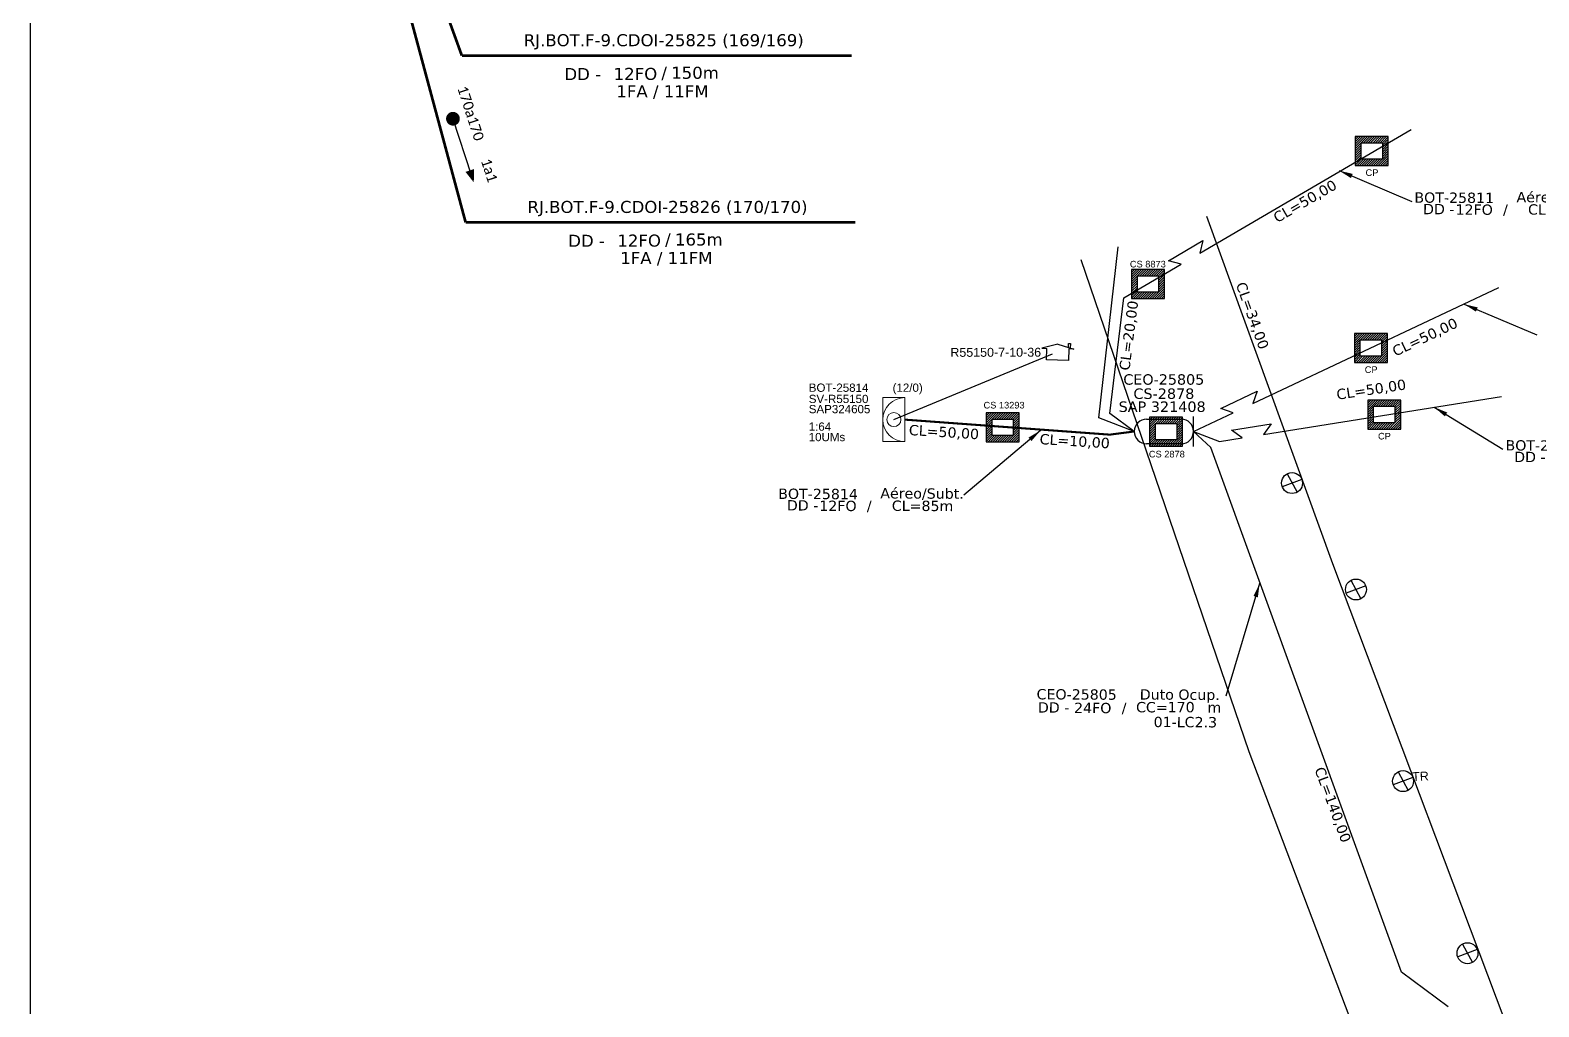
# Model space of a CAD drawing. Extents: x -89 to 749, y 705 to 1299.
# Drawn here: x -89.3 to 129.8, y 1002.3 to 1144.2 of the extents above; entities that cross this region are included whole.
import ezdxf
from ezdxf.enums import TextEntityAlignment as Align

# ---------------------------------------------------------------- set-up
doc = ezdxf.new("R2010")
doc.units = 0
for name, color, linetype in [('10.1-Caixas Subterrâneas', 5, 'Continuous'), ('10.4-Postes', 1, 'Continuous'), ('20.4-CEOS', 1, 'Continuous'), ('20.5-CEO', 1, 'Continuous'), ('CABO OPTICO EXISTENTE', 5, 'Continuous'), ('CAP a instalar', 1, 'Continuous'), ('celulas gpon', 7, 'Continuous'), ('label_cabos', 7, 'Continuous'), ('Legenda', 1, 'Continuous'), ('QUADRA', 7, 'Continuous'), ('SETA', 7, 'Continuous'), ('surveys legendas', 7, 'Continuous')]:
    doc.layers.add(name, color=color, linetype=linetype)
for name, color, linetype, lineweight in [("20.0-LEGENDA DOS CDO'S", 1, 'Continuous', 0), ('20.1-CDO_INTERIOR', 1, 'Continuous', 0), ('40.1-ETIQUETAS', 1, 'Continuous', 20)]:
    doc.layers.add(name, color=color, linetype=linetype, lineweight=lineweight)
doc.layers.add('DROP DE CLIENTE', color=140, linetype='Continuous', plot=False)
doc.layers.add('EXTRA', color=50, linetype='Continuous', plot=False)
doc.styles.add('ARIAL', font='arial.ttf')
doc.styles.add('siredit', font='verdana.ttf')
doc.styles.get("Standard").update_dxf_attribs({"font": 'arial.ttf'})
doc.linetypes.add('FENCELINE1', pattern='A,0.25,-0.1,[133,ltypeshp.shx,S=0.1,R=0,X=-0.1,Y=0],-0.1,1', length=1.45)
doc.dimstyles.new('CC', dxfattribs={"dimtxt": 1, "dimasz": 2, "dimexe": 0.18, "dimexo": 0.0625, "dimgap": 0.09, "dimtad": 0, "dimdec": 0, "dimrnd": 1, "dimzin": 0, "dimdsep": 46, "dimtxsty": 'siredit', "dimblk": 'NONE', "dimcen": 0, "dimse1": 1, "dimse2": 1, "dimsd1": 1, "dimsd2": 1, "dimclrt": 7, "dimadec": 0, "dimazin": 0, "dimtfac": 1, "dimtdec": 0, "dimtofl": 0, "dimtmove": 0, "dimatfit": 3, "dimfxl": 0, "dimtolj": 1, "dimtzin": 0, "dimarcsym": 0})

# ---------------------------------------------------------------- blocks, each defined once
blk = doc.blocks.new('ETIQUETA_RS5F')
at = {"layer": '40.1-ETIQUETAS', "color": 0, "style": 'siredit'}
blk.add_text('/', height=1.5, dxfattribs=at).set_placement((1.58, -1.95), align=Align.MIDDLE_RIGHT)
for tag, p in [('ETIQUETA_R_PRIMARIA', (1.21, 4.1)), ('ETIQUETA_R_SECUNDARIA', (1.21, 2.1)), ('F_ATIVAS/F_MORTAS', (1.14, -4.24))]:
    blk.add_attdef(tag, text='', height=1.5, dxfattribs=at).set_placement(p, align=Align.MIDDLE_CENTER)
for tag, p in [('TIPO_CABO', (-6.58, -2.12)), ('CAP_CABO', (0.4, -2.09))]:
    blk.add_attdef(tag, text='', height=1.5, dxfattribs=at).set_placement(p, align=Align.MIDDLE_RIGHT)
blk.add_attdef('METROS', text='', height=1.5, dxfattribs=at).set_placement((2.14, -1.95), align=Align.MIDDLE_LEFT)
for tag, p in [('FUSÃO_1', (0.85, -8.39)), ('FUSÃO_2', (0.85, -10.6)), ('FUSÃO_3', (0.85, -12.93)), ('FUSÃO_4', (0.85, -15.14)), ('FUSÃO_5', (0.85, -17.16))]:
    blk.add_attdef(tag, text='', height=1.5, dxfattribs=at).set_placement(p, align=Align.CENTER)
blk = doc.blocks.new('POSTE_CELULA_9')
at = {"layer": '10.4-Postes', "color": 10}
for points in [[(-100.27, 125.89), (-98.93, 123.41)], [(-98.28, 125.14), (-100.92, 124.16)]]:
    blk.add_lwpolyline(points, dxfattribs=at)
blk.add_circle((-99.6, 124.65), 1.41, dxfattribs=at)
blk = doc.blocks.new('SURVEY_SURVEY')
for p, q in [((0, 0.0000152), (-0.0000151, 0.0000108)), ((0, 0.0000152), (0.0000151, 0.0000108)), ((0.0000101, 0.0000159), (0.0000117, 0.0000159)), ((0.0000101, 0.0000123), (0.0000101, 0.0000159)), ((0.0000117, 0.0000159), (0.0000117, 0.0000119)), ((-0.0000151, 0.0000108), (-0.0000104, 0.0000108)), ((-0.0000103, 0), (-0.0000103, 0.0000108)), ((0.0000103, 0), (-0.0000103, 0)), ((0.0000151, 0.0000108), (0.0000103, 0.0000108)), ((0.0000103, 0.0000108), (0.0000103, 0))]:
    blk.add_line(p, q)
blk = doc.blocks.new('*X59')
at = {"color": 0, "linetype": 'Continuous'}
for p, q in [((-1.25, 0.34099), (-0.49099, 1.1)), ((-1.25, 0.517767), (-0.667767, 1.1)), ((-1.25, 0.694544), (-0.844544, 1.1)), ((-1.25, 0.87132), (-1.02132, 1.1)), ((-1.25, 1.048097), (-1.198097, 1.1)), ((-1.25, 0.164214), (-0.8035, 0.610714)), ((-1.25, -0.012563), (-0.8035, 0.433937)), ((-1.25, -0.18934), (-0.8035, 0.25716)), ((-1.25, -0.366117), (-0.8035, 0.080383)), ((-0.789214, 0.625), (-0.314214, 1.1)), ((-0.612437, 0.625), (-0.137437, 1.1)), ((-0.43566, 0.625), (0.03934, 1.1)), ((-0.258883, 0.625), (0.216117, 1.1)), ((-0.082107, 0.625), (0.392893, 1.1)), ((0.09467, 0.625), (0.56967, 1.1)), ((0.271447, 0.625), (0.746447, 1.1)), ((0.448223, 0.625), (0.923223, 1.1)), ((0.625, 0.625), (1.1, 1.1)), ((0.801777, 0.625), (1.25, 1.073223)), ((0.8035, 0.449947), (1.25, 0.896447)), ((0.8035, 0.27317), (1.25, 0.71967)), ((0.8035, 0.096393), (1.25, 0.542893)), ((0.8035, -0.080383), (1.25, 0.366117)), ((0.8035, -0.25716), (1.25, 0.18934)), ((0.8035, -0.433937), (1.25, 0.012563)), ((-1.25, -0.542893), (-0.8035, -0.096393)), ((-1.25, -0.71967), (-0.8035, -0.27317)), ((-1.25, -0.896447), (-0.8035, -0.449947)), ((-1.25, -1.073223), (-0.801777, -0.625)), ((-1.1, -1.1), (-0.625, -0.625)), ((-0.923223, -1.1), (-0.448223, -0.625)), ((-0.746447, -1.1), (-0.271447, -0.625)), ((-0.56967, -1.1), (-0.09467, -0.625)), ((-0.392893, -1.1), (0.082107, -0.625)), ((-0.216117, -1.1), (0.258883, -0.625)), ((-0.03934, -1.1), (0.43566, -0.625)), ((0.137437, -1.1), (0.612437, -0.625)), ((0.314214, -1.1), (0.789214, -0.625)), ((0.49099, -1.1), (1.25, -0.34099)), ((0.667767, -1.1), (1.25, -0.517767)), ((0.8035, -0.610714), (1.25, -0.164214)), ((0.844544, -1.1), (1.25, -0.694544)), ((1.02132, -1.1), (1.25, -0.87132)), ((1.198097, -1.1), (1.25, -1.048097))]:
    blk.add_line(p, q, dxfattribs=at)
blk = doc.blocks.new('MANHOLE_MQ')
at = {"color": 0, "linetype": 'Continuous'}
for p, q in [((0.00000623, 0.00000569), (-0.00000627, 0.00000569)), ((-0.00000627, 0.00000569), (-0.00000627, -0.00000531)), ((-0.00000404, 0.00000331), (0.00000399, 0.00000331)), ((-0.00000404, -0.00000294), (-0.00000404, 0.00000331)), ((0.00000399, 0.00000331), (0.00000399, -0.00000294)), ((0.00000623, -0.00000531), (0.00000623, 0.00000569)), ((-0.00000627, -0.00000531), (0.00000623, -0.00000531)), ((0.00000399, -0.00000294), (-0.00000404, -0.00000294)), ((0.00000399, -0.00000294), (0.00000399, -0.00000294))]:
    blk.add_line(p, q, dxfattribs=at)
at = {"color": 0, "linetype": 'Continuous', "xscale": 5e-06, "yscale": 5e-06, "zscale": 1e-05}
blk.add_blockref('*X59', (-0.00000002, 0.00000019), dxfattribs=at)
blk = doc.blocks.new('LEGENDA DOS CABOS')
at = {"layer": 'EXTRA', "color": 0, "style": 'siredit'}
for tag, p in [('ID', (4.6, 0.97)), ('XX', (9.03, 0.97))]:
    blk.add_attdef(tag, text='', height=0.48, rotation=359.69, dxfattribs=at).set_placement(p, align=Align.MIDDLE_CENTER)
at = {"layer": 'Legenda', "color": 0, "style": 'siredit'}
for tag, p in [('TIPO_CABO', (1.31, 0)), ('CABO', (4.69, -0.05)), ('/', (6.81, -0.05)), ('METROS', (10.03, -0.05))]:
    blk.add_attdef(tag, text='', height=0.8, rotation=359.69, dxfattribs=at).set_placement(p, align=Align.MIDDLE_CENTER)
blk = doc.blocks.new('_None')
blk = doc.blocks.new('Inst CB DT OCUP CFOA-SM-DD-G-24')
at = {"layer": 'label_cabos', "color": 0, "style": 'siredit'}
for tag, flags, p in [('ID_ATIVIDADE', 3, (1.31, 2.67)), ('FATOR', 1, (11.56, 2.55))]:
    blk.add_attdef(tag, text='', height=1, rotation=359.69, dxfattribs=dict(at, flags=flags)).set_placement(p, align=Align.MIDDLE_CENTER)
for tag, p in [('DESTINO_CABO', (3.13, 1.26)), ('TIPO_CABO', (13.11, 1.24)), ('TIPO_CABO', (1.11, 0)), ('CABO', (4.69, -0.05)), ('/', (7.71, -0.05)), ('LANCE', (10.41, 0.02)), ('UND', (16.46, 0)), ('FID', (13.65, -1.41))]:
    blk.add_attdef(tag, text='', height=1, rotation=359.69, dxfattribs=at).set_placement(p, align=Align.MIDDLE_CENTER)
blk.add_attdef('QTDE', (11.93, -0.45), '', height=1, rotation=359.69, dxfattribs=at)

msp = doc.modelspace()

# ---------------------------------------------------------------- linework, layer by layer
msp.add_lwpolyline([(-89.32, 705.02), (749.25, 705.02), (749.25, 1299.02), (-89.32, 1299.02), (-89.32, 705.02)])
at = {"color": 8, "const_width": 0.999}
msp.add_lwpolyline([(-28.07, 1131.79, 1), (-27.77, 1130.84, 1)], format="xyb", close=True, dxfattribs=at)
at = {"layer": '20.1-CDO_INTERIOR', "color": 1, "lineweight": 18}
msp.add_lwpolyline([(34.52, 1084.44), (34.51, 1090.81), (37.7, 1090.81), (37.7, 1084.44)], close=True, dxfattribs=at)
msp.add_circle((36.11, 1087.62), 1.02, dxfattribs=at)
msp.add_arc((37.7, 1087.62), 3.19, 90.0276, 270.0276, dxfattribs=at)
at = {"layer": '20.5-CEO', "color": 5}
for p, q in [((72.81, 1087.69), (77.84, 1087.69)), ((77.84, 1084.1), (72.81, 1084.1))]:
    msp.add_line(p, q, dxfattribs=at)
msp.add_lwpolyline([(79.64, 1083.73), (79.64, 1088.06)], dxfattribs=at)
for centre, start, end in [((72.81, 1085.9), 90, 270), ((77.84, 1085.9), 270, 90)]:
    msp.add_arc(centre, 1.79, start, end, dxfattribs=at)
at = {"layer": 'CAP a instalar', "color": 8, "linetype": 'FENCELINE1', "ltscale": 6, "const_width": 0.4}
for points in [[(-49.87, 1204.71), (-26.08, 1116.27)], [(-26.63, 1140.48), (-49.87, 1204.71)], [(-26.63, 1140.48), (29.97, 1140.48)], [(-26.08, 1116.27), (30.52, 1116.27)]]:
    msp.add_lwpolyline(points, dxfattribs=at)
at = {"layer": 'CAP a instalar', "color": 8, "ltscale": 5}
for points in [[(80.52, 1111.78), (111.21, 1129.77)], [(77.81, 1110.19), (75.97, 1110.67), (81, 1113.62), (80.52, 1111.78)], [(71.01, 1085.9), (67.48, 1088.49), (69.51, 1105.33), (77.81, 1110.19)], [(88.24, 1089.96), (123.97, 1106.82)], [(85.39, 1088.61), (83.6, 1089.26), (88.88, 1091.75), (88.24, 1089.96)], [(89.8, 1085.48), (124.37, 1090.96)], [(79.64, 1085.9), (85.39, 1088.61)], [(86.69, 1084.98), (85.15, 1086.1), (90.92, 1087.02), (89.8, 1085.48)], [(79.64, 1085.9), (83.42, 1084.46), (86.69, 1084.98)]]:
    msp.add_lwpolyline(points, dxfattribs=at)
at = {"layer": 'CAP a instalar', "color": 7, "ltscale": 5}
for points in [[(71.01, 1085.9), (65.89, 1087.86), (68.69, 1112.71)], [(116.6, 1002.35), (109.83, 1007.4), (82.12, 1083.56), (79.64, 1085.9)]]:
    msp.add_lwpolyline(points, dxfattribs=at)
at = {"layer": 'CAP a instalar', "color": 1, "ltscale": 5, "const_width": 0.3}
msp.add_lwpolyline([(71.01, 1085.9), (67.46, 1085.44), (37.7, 1087.62)], dxfattribs=at)
at = {"layer": 'DROP DE CLIENTE'}
msp.add_lwpolyline([(36.11, 1087.62), (59.15, 1097.17)], dxfattribs=at)
at = {"layer": 'QUADRA', "color": 4}
for points in [[(81.52, 1117.16), (99.79, 1066.71), (207.48, 781.03), (212.74, 768.74), (213.23, 768), (213.95, 767.44), (214.81, 767.12), (215.76, 767.06), (216.49, 767.21), (241.07, 776.13), (249.57, 779.09)], [(81.52, 1117.16), (99.79, 1066.71), (207.48, 781.03), (212.74, 768.74), (213.23, 768), (213.95, 767.44), (214.81, 767.12), (215.76, 767.06), (216.49, 767.21), (241.07, 776.13), (249.57, 779.09)], [(167.03, 746.74), (174.99, 749.43), (182.25, 751.84), (183.03, 752.33), (183.6, 753.02), (183.89, 753.74), (186.91, 766.82), (186.76, 767.69), (186.04, 769.75), (180.75, 783.43), (151.61, 863.45), (120.66, 952.36), (87.69, 1039.38), (63.3, 1110.83)], [(167.03, 746.74), (174.99, 749.43), (182.25, 751.84), (183.03, 752.33), (183.6, 753.02), (183.89, 753.74), (186.91, 766.82), (186.76, 767.69), (186.04, 769.75), (180.75, 783.43), (151.61, 863.45), (120.66, 952.36), (87.69, 1039.38), (63.3, 1110.83)]]:
    msp.add_lwpolyline(points, dxfattribs=at)
at = {"layer": 'SETA', "color": 8}
msp.add_lwpolyline([(-27.92, 1131.31), (-25.27, 1123.15)], dxfattribs=at)
msp.add_solid([(-24.84, 1124.01), (-24.9, 1122.07), (-26.1, 1123.6)], dxfattribs=at)

# ---------------------------------------------------------------- block references
at = {"xscale": 1.08, "yscale": 1.08, "zscale": 1.08}
for p in [(201.5, 943.79), (210.78, 928.33), (217.62, 900.5), (226.98, 875.51)]:
    msp.add_blockref('POSTE_CELULA_9', p, dxfattribs=at)
at = {"color": 0, "lineweight": 0}
ref = msp.add_blockref('Inst CB DT OCUP CFOA-SM-DD-G-24', (57.97, 1045.83), dxfattribs=dict(at, xscale=1.5, yscale=1.5, zscale=1.5))
ref.add_attrib('DESTINO_CABO', 'CEO-25805', dxfattribs={"layer": 'label_cabos', "color": 0, "height": 1.5, "rotation": 359.69, "style": 'siredit'}).set_placement((62.66, 1047.72), align=Align.MIDDLE_CENTER)
ref.add_attrib('TIPO_CABO', 'Duto Ocup.', dxfattribs={"layer": 'label_cabos', "color": 0, "height": 1.5, "rotation": 359.69, "style": 'siredit'}).set_placement((77.63, 1047.69), align=Align.MIDDLE_CENTER)
ref.add_attrib('/', '/', dxfattribs={"layer": 'label_cabos', "color": 0, "height": 1.5, "rotation": 359.69, "style": 'siredit'}).set_placement((69.54, 1045.75), align=Align.MIDDLE_CENTER)
ref.add_attrib('FID', '01-LC2.3', dxfattribs={"layer": 'label_cabos', "color": 0, "height": 1.5, "rotation": 359.69, "style": 'siredit'}).set_placement((78.44, 1043.7), align=Align.MIDDLE_CENTER)
ref.add_attrib('LANCE', 'CC=', dxfattribs={"layer": 'label_cabos', "color": 0, "height": 1.5, "rotation": 359.69, "style": 'siredit'}).set_placement((73.58, 1045.86), align=Align.MIDDLE_CENTER)
ref.add_attrib('UND', 'm', dxfattribs={"layer": 'label_cabos', "color": 0, "height": 1.5, "rotation": 359.69, "style": 'siredit'}).set_placement((82.66, 1045.83), align=Align.MIDDLE_CENTER)
ref.add_attrib('CABO', '24FO', dxfattribs={"layer": 'label_cabos', "color": 0, "height": 1.5, "rotation": 359.69, "style": 'siredit'}).set_placement((64.99, 1045.75), align=Align.MIDDLE_CENTER)
ref.add_attrib('TIPO_CABO', 'DD - ', dxfattribs={"layer": 'label_cabos', "color": 0, "height": 1.5, "rotation": 359.69, "style": 'siredit'}).set_placement((59.63, 1045.82), align=Align.MIDDLE_CENTER)
ref.add_attrib('QTDE', '170', (75.86, 1045.14), dxfattribs={"layer": 'label_cabos', "color": 0, "height": 1.5, "rotation": 359.69, "style": 'siredit'})
at = {"layer": '10.1-Caixas Subterrâneas', "color": 30, "xscale": 383745.0651733899, "yscale": 383745.0651733899, "zscale": 383745.0651733899}
for p, rotation in [((105.5, 1126.71), 180.0000000000624), ((73, 1107.38), 180.0000000000625), ((105.38, 1098.09), 180.0000000000624), ((107.31, 1088.43), 180.0000000000624), ((51.9, 1086.58), 180.0000000000625), ((75.64, 1085.95), 180.0000000000625)]:
    msp.add_blockref('MANHOLE_MQ', p, dxfattribs=dict(at, rotation=rotation))
at = {"layer": 'CAP a instalar', "color": 8, "linetype": 'FENCELINE1', "ltscale": 7}
ref = msp.add_blockref('ETIQUETA_RS5F', (1.31, 1140.27), dxfattribs=dict(at, xscale=1.166399984998861, yscale=1.166399984998861, zscale=1.166399984998861))
ref.add_attrib('ETIQUETA_R_SECUNDARIA', 'RJ.BOT.F-9.CDOI-25825 (169/169)', dxfattribs={"layer": 'CABO OPTICO EXISTENTE', "color": 0, "height": 1.7496, "style": 'siredit'}).set_placement((2.69, 1142.72), align=Align.MIDDLE_CENTER)
ref.add_attrib('TIPO_CABO', 'DD -', dxfattribs={"layer": '40.1-ETIQUETAS', "color": 0, "height": 1.75, "style": 'siredit'}).set_placement((-6.41, 1137.8), align=Align.MIDDLE_RIGHT)
ref.add_attrib('CAP_CABO', '12FO', dxfattribs={"layer": '40.1-ETIQUETAS', "color": 0, "height": 1.75, "style": 'siredit'}).set_placement((1.74, 1137.83), align=Align.MIDDLE_RIGHT)
ref.add_attrib('METROS', '150m', dxfattribs={"layer": '40.1-ETIQUETAS', "color": 0, "height": 1.75, "style": 'siredit'}).set_placement((3.77, 1137.99), align=Align.MIDDLE_LEFT)
ref.add_attrib('F_ATIVAS/F_MORTAS', '1FA / 11FM', dxfattribs={"layer": '40.1-ETIQUETAS', "color": 0, "height": 1.75, "style": 'siredit'}).set_placement((2.51, 1135.3), align=Align.MIDDLE_CENTER)
ref = msp.add_blockref('ETIQUETA_RS5F', (1.85, 1116.06), dxfattribs=dict(at, xscale=1.166399984998861, yscale=1.166399984998861, zscale=1.166399984998861))
ref.add_attrib('ETIQUETA_R_SECUNDARIA', 'RJ.BOT.F-9.CDOI-25826 (170/170)', dxfattribs={"layer": 'CABO OPTICO EXISTENTE', "color": 0, "height": 1.7496, "style": 'siredit'}).set_placement((3.24, 1118.51), align=Align.MIDDLE_CENTER)
ref.add_attrib('TIPO_CABO', 'DD -', dxfattribs={"layer": '40.1-ETIQUETAS', "color": 0, "height": 1.75, "style": 'siredit'}).set_placement((-5.86, 1113.59), align=Align.MIDDLE_RIGHT)
ref.add_attrib('CAP_CABO', '12FO', dxfattribs={"layer": '40.1-ETIQUETAS', "color": 0, "height": 1.75, "style": 'siredit'}).set_placement((2.28, 1113.62), align=Align.MIDDLE_RIGHT)
ref.add_attrib('METROS', '165m', dxfattribs={"layer": '40.1-ETIQUETAS', "color": 0, "height": 1.75, "style": 'siredit'}).set_placement((4.32, 1113.78), align=Align.MIDDLE_LEFT)
ref.add_attrib('F_ATIVAS/F_MORTAS', '1FA / 11FM', dxfattribs={"layer": '40.1-ETIQUETAS', "color": 0, "height": 1.75, "style": 'siredit'}).set_placement((3.07, 1111.09), align=Align.MIDDLE_CENTER)
at = {"layer": 'label_cabos', "color": 0, "lineweight": 0}
ref = msp.add_blockref('LEGENDA DOS CABOS', (111.13, 1117.4), dxfattribs=dict(at, xscale=1.5, yscale=1.5, zscale=1.5))
ref.add_attrib('ID', 'BOT-25811', dxfattribs={"color": 0, "height": 1.5, "rotation": 359.69, "style": 'siredit'}).set_placement((117.49, 1119.85), align=Align.MIDDLE_CENTER)
ref.add_attrib('CABO', '12FO', dxfattribs={"color": 0, "height": 1.5, "rotation": 359.69, "style": 'siredit'}).set_placement((120.38, 1118.12), align=Align.MIDDLE_CENTER)
ref.add_attrib('METROS', 'CL=95m', dxfattribs={"color": 0, "height": 1.5, "rotation": 359.69, "style": 'siredit'}).set_placement((132.67, 1118.12), align=Align.MIDDLE_CENTER)
ref.add_attrib('XX', 'Aéreo/Subt.', dxfattribs={"color": 0, "height": 1.5, "rotation": 359.69, "style": 'siredit'}).set_placement((132.59, 1119.91), align=Align.MIDDLE_CENTER)
ref.add_attrib('/', '/', dxfattribs={"color": 0, "height": 1.5, "rotation": 359.69, "style": 'siredit'}).set_placement((124.92, 1118.12), align=Align.MIDDLE_CENTER)
ref.add_attrib('TIPO_CABO', 'DD -', dxfattribs={"color": 0, "height": 1.5, "rotation": 359.69, "style": 'siredit'}).set_placement((115.24, 1118.19), align=Align.MIDDLE_CENTER)
ref = msp.add_blockref('LEGENDA DOS CABOS', (124.36, 1081.42), dxfattribs=dict(at, xscale=1.5, yscale=1.5, zscale=1.5))
ref.add_attrib('ID', 'BOT-25813', dxfattribs={"color": 0, "height": 1.5, "rotation": 359.69, "style": 'siredit'}).set_placement((130.72, 1083.86), align=Align.MIDDLE_CENTER)
ref.add_attrib('CABO', '12FO', dxfattribs={"color": 0, "height": 1.5, "rotation": 359.69, "style": 'siredit'}).set_placement((133.6, 1082.13), align=Align.MIDDLE_CENTER)
ref.add_attrib('METROS', 'CL=75m', dxfattribs={"color": 0, "height": 1.5, "rotation": 359.69, "style": 'siredit'}).set_placement((145.89, 1082.13), align=Align.MIDDLE_CENTER)
ref.add_attrib('XX', 'Aéreo/Subt.', dxfattribs={"color": 0, "height": 1.5, "rotation": 359.69, "style": 'siredit'}).set_placement((145.82, 1083.93), align=Align.MIDDLE_CENTER)
ref.add_attrib('/', '/', dxfattribs={"color": 0, "height": 1.5, "rotation": 359.69, "style": 'siredit'}).set_placement((138.14, 1082.13), align=Align.MIDDLE_CENTER)
ref.add_attrib('TIPO_CABO', 'DD -', dxfattribs={"color": 0, "height": 1.5, "rotation": 359.69, "style": 'siredit'}).set_placement((128.47, 1082.2), align=Align.MIDDLE_CENTER)
ref = msp.add_blockref('LEGENDA DOS CABOS', (18.74, 1074.39), dxfattribs=dict(at, xscale=1.5, yscale=1.5, zscale=1.5))
ref.add_attrib('ID', 'BOT-25814', dxfattribs={"color": 0, "height": 1.5, "rotation": 359.69, "style": 'siredit'}).set_placement((25.1, 1076.83), align=Align.MIDDLE_CENTER)
ref.add_attrib('CABO', '12FO', dxfattribs={"color": 0, "height": 1.5, "rotation": 359.69, "style": 'siredit'}).set_placement((27.99, 1075.1), align=Align.MIDDLE_CENTER)
ref.add_attrib('METROS', 'CL=85m', dxfattribs={"color": 0, "height": 1.5, "rotation": 359.69, "style": 'siredit'}).set_placement((40.28, 1075.1), align=Align.MIDDLE_CENTER)
ref.add_attrib('XX', 'Aéreo/Subt.', dxfattribs={"color": 0, "height": 1.5, "rotation": 359.69, "style": 'siredit'}).set_placement((40.2, 1076.9), align=Align.MIDDLE_CENTER)
ref.add_attrib('/', '/', dxfattribs={"color": 0, "height": 1.5, "rotation": 359.69, "style": 'siredit'}).set_placement((32.53, 1075.1), align=Align.MIDDLE_CENTER)
ref.add_attrib('TIPO_CABO', 'DD -', dxfattribs={"color": 0, "height": 1.5, "rotation": 359.69, "style": 'siredit'}).set_placement((22.85, 1075.17), align=Align.MIDDLE_CENTER)
at = {"layer": 'surveys legendas', "color": 0, "xscale": 153599.9999999999, "yscale": 153600, "zscale": 153600, "rotation": 358.5446725318902}
msp.add_blockref('SURVEY_SURVEY', (59.88, 1096.26), dxfattribs=at)

# ---------------------------------------------------------------- texts
at = {"color": 1, "style": 'ARIAL'}
msp.add_text('TR', height=1.296, rotation=2.9273, dxfattribs=at).set_placement((111.41, 1035.11))
at = {"color": 8, "char_height": 1.4978, "width": 25.3213, "attachment_point": 5, "rotation": 287.9897}
for s, insert in [('\\fCalibri|b0|i0|c0|p34;170a170', (-25.33, 1132.1)), ('\\fCalibri|b0|i0|c0|p34;1a1', (-22.64, 1123.81))]:
    msp.add_mtext(s, dxfattribs=dict(at, insert=insert))
at = {"layer": '10.1-Caixas Subterrâneas', "color": 30, "style": 'ARIAL'}
for s, p in [('CP', (104.61, 1123.01)), ('CS 8873', (70.38, 1109.72)), ('CP', (104.49, 1094.4)), ('CS 13293', (49.13, 1089.24)), ('CP', (106.42, 1084.74)), ('CS 2878', (73.14, 1082.13))]:
    msp.add_text(s, height=0.96, dxfattribs=at).set_placement(p)
at = {"layer": "20.0-LEGENDA DOS CDO'S", "color": 1, "style": 'ARIAL'}
for s, p in [('SV-R55150', (23.75, 1090.03)), ('BOT-25814', (23.75, 1091.66)), ('SAP324605', (23.75, 1088.55)), ('1:64', (23.74, 1086.01)), ('10UMs', (23.74, 1084.49))]:
    msp.add_text(s, height=1.2, rotation=359.9724, dxfattribs=at).set_placement(p)
msp.add_text('            (12/0)', height=1.2, rotation=359.9724, dxfattribs=at).set_placement((35.32, 1091.66), align=Align.CENTER)
at = {"layer": '20.4-CEOS', "color": 5, "style": 'siredit'}
msp.add_text('CEO-25805', height=1.515, dxfattribs=at).set_placement((75.31, 1094.21), align=Align.TOP_CENTER)
at = {"layer": '20.5-CEO', "color": 5, "style": 'siredit'}
for s, p in [('CS-2878', (75.32, 1092.15)), ('SAP 321408', (75.07, 1090.26))]:
    msp.add_text(s, height=1.521, dxfattribs=at).set_placement(p, align=Align.TOP_CENTER)
at = {"layer": 'celulas gpon', "style": 'siredit'}
for s, rotation, p in [('CL=50,00', 29.996, (91.77, 1116.15)), ('CL=34,00', 289.8181, (85.75, 1107.27)), ('CL=20,00', 82.7501, (70.31, 1094.69)), ('CL=50,00', 25.319, (108.94, 1096.76)), ('CL=50,00', 8.6094, (100.5, 1090.5)), ('CL=50,00', 356.4718, (38.25, 1085.39)), ('CL=10,00', 356.4718, (57.24, 1084.07)), ('CL=140,00', 290.3363, (97.17, 1036.84))]:
    msp.add_text(s, height=1.5, rotation=rotation, dxfattribs=at).set_placement(p)
at = {"layer": 'surveys legendas', "color": 0, "style": 'ARIAL'}
msp.add_text('R55150-7-10-36', height=1.296, rotation=0.0924, dxfattribs=at).set_placement((44.31, 1096.74))

# ---------------------------------------------------------------- leaders
at = {"layer": 'label_cabos'}
for points in [[(100.77, 1123.78), (111.33, 1119.31)], [(118.92, 1104.39), (129.48, 1099.92)], [(114.59, 1089.42), (124.55, 1083.32)], [(57.41, 1086.06), (46.28, 1076.65)], [(89.23, 1063.83), (84.3, 1047.47)]]:
    msp.add_leader(points, dimstyle='CC', override={"dimgap": 0.09, "dimtad": 0}, dxfattribs=at)

doc.saveas('drawing.dxf')
